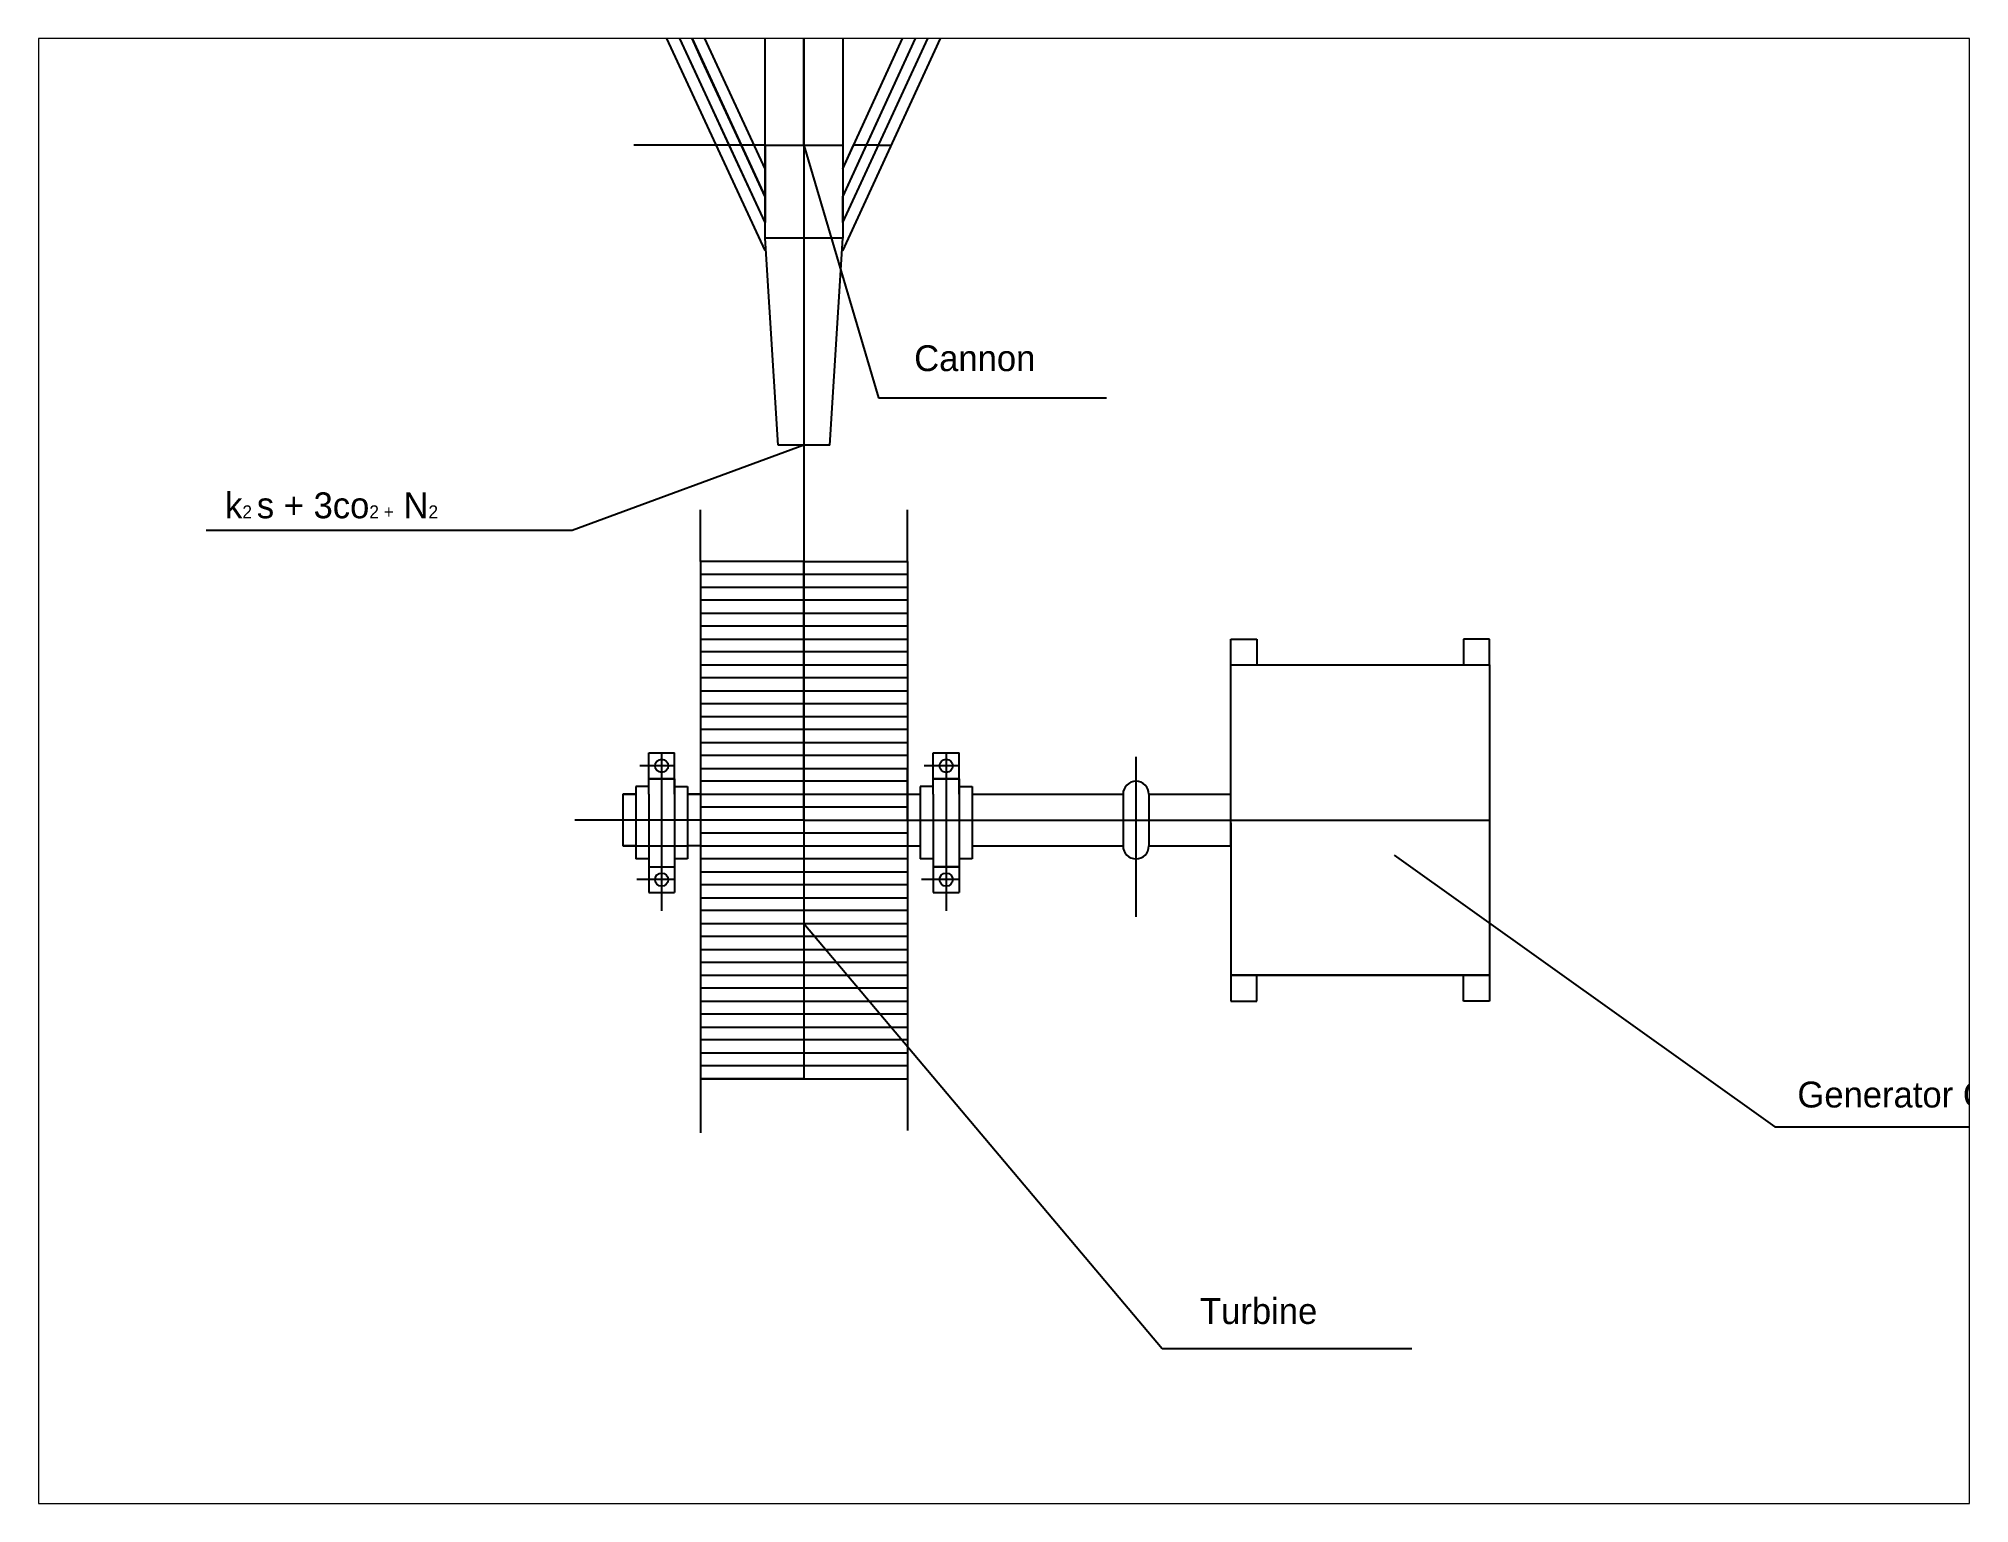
# Paper-space layout 'Presentación2' of a CAD drawing. Header units: millimetres. Extents: x 26 to 231, y 20 to 176.
# The model-space entities are those that its viewports show. They can reach past a viewport. Long polylines and large blocks are cut down to what shows.
import ezdxf

# ---------------------------------------------------------------- set-up
doc = ezdxf.new("R2010")
doc.units = ezdxf.units.MM
doc.layers.get('0').update_dxf_attribs({"true_color": 0xe7f0ff})

msp = doc.modelspace()

# ---------------------------------------------------------------- linework, layer by layer
for p, q in [((-4324.4, 2780.3), (-4324.4, 6436.1)), ((-6348.6, 6196.1), (-4474.6, 2140.3)), ((-4474.6, 2040.3), (-6391, 6174.9)), ((-4474.6, 2248.4), (-5442.1, 4340.3)), ((-4174.6, 2248.9), (-3211.2, 4340.3)), ((-4474.6, 1932.4), (-5566.9, 4289.2)), ((-4474.6, 2040.3), (-5524.9, 4306.4)), ((-4174.6, 2040.3), (-3128.8, 4305.9)), ((-4174.6, 2140.5), (-3177.3, 4305.2)), ((-4174.6, 1932), (-3086.9, 4288.5)), ((-4716.4, 2663.7), (-4913, 3089.2)), ((-4744, 2621.6), (-4943.9, 3052.9)), ((-4374.4, 2880.3), (-4374.4, 2780.3)), ((-4274.4, 2780.3), (-4274.4, 2880.3)), ((-4174.6, 2040.3), (-3784.7, 2885)), ((-4474.6, 1980.3), (-4474.6, 2780.3)), ((-4174.6, 2780.3), (-4474.3, 2780.3)), ((-4324.6, 2340.3), (-4324.6, 2780.3)), ((-4324.6, 2780.3), (-4324.6, 445.6)), ((-4324.4, 2780.3), (-4274.4, 2780.3)), ((-4174.6, 2780.3), (-4174.6, 1980.3)), ((-4082.5, 2340.3), (-3856.1, 2831.7)), ((-4613.6, 2340.3), (-4744, 2621.6)), ((-4567.3, 2340.9), (-4716.4, 2663.7)), ((-4474.6, 2340.3), (-4981.7, 2340.3)), ((-4613.6, 2340.3), (-4663.6, 2340.3)), ((-4474.6, 2040.3), (-4613.6, 2340.3)), ((-4474.6, 2140.3), (-4567.3, 2340.9)), ((-4567.3, 2340.9), (-4517.3, 2340.8)), ((-4474.6, 2340.3), (-4174.6, 2340.3)), ((-4474.6, 2340.3), (-4324.6, 2340.3)), ((-4474.6, 2340.3), (-4474.6, 2190.3)), ((-4474.6, 2340.3), (-4474.6, 2140.3)), ((-4474.6, 2340.3), (-4474.6, 2040.3)), ((-4174.6, 2140.3), (-4082.5, 2340.3)), ((-4174.6, 2248.9), (-4132.5, 2340.3)), ((-4082.5, 2340.3), (-4132.5, 2340.3)), ((-4082.5, 2340.3), (-4132.5, 2340.3)), ((-4036.1, 2340.3), (-4082.5, 2340.3)), ((-4036.1, 2340.3), (-3989.8, 2340.3)), ((-4036.1, 2340.3), (-4026.1, 2340.3)), ((-4036.1, 2340.3), (-3986.1, 2340.3)), ((-4174.6, 2040.3), (-4174.6, 2140.3)), ((-4174.6, 2040.3), (-4174.6, 2090.3)), ((-4174.6, 1980.3), (-4474.6, 1980.3)), ((-4424.6, 1180.3), (-4474.6, 1980.3)), ((-4224.6, 1180.3), (-4174.6, 1980.3)), ((-4224.6, 1180.3), (-4424.6, 1180.3)), ((-4724.6, 730.7), (-4724.6, 930.7)), ((-3924.6, 730.7), (-3924.6, 930.7)), ((-4324.6, 730.7), (-4724.6, 730.7)), ((-4724.6, 730.7), (-4724.6, -1278.6)), ((-3924.6, 680.7), (-4724.6, 680.7)), ((-4324.6, 730.7), (-4324.6, -269.3)), ((-4324.6, -269.3), (-4324.6, 730.7)), ((-4324.6, 730.7), (-3924.6, 730.7)), ((-3924.6, 730.7), (-3924.6, -1269.3)), ((-3924.6, 730.7), (-3924.6, 710.7)), ((-3924.6, 730.7), (-3924.6, 680.7)), ((-4724.6, 630.7), (-3924.6, 630.7)), ((-3924.6, 580.7), (-4724.6, 580.7)), ((-4724.6, 530.7), (-3924.6, 530.7)), ((-3924.6, 480.7), (-4724.6, 480.7)), ((-4724.6, 430.7), (-3924.6, 430.7)), ((-3924.6, 380.7), (-4724.6, 380.7)), ((-2674.6, 330.7), (-2674.6, 430.7)), ((-2674.6, 430.7), (-2574.6, 430.7)), ((-2574.6, 430.7), (-2574.6, 330.7)), ((-1674.6, 430.7), (-1774.6, 430.7)), ((-1774.6, 430.7), (-1774.6, 330.7)), ((-1674.6, 330.7), (-1674.6, 430.7)), ((-4724.6, 330.7), (-3924.6, 330.7)), ((-2674.6, -169.3), (-2674.6, 330.7)), ((-2674.6, -169.3), (-2674.6, 330.7)), ((-2674.6, 330.7), (-1674.6, 330.7)), ((-1674.6, 330.7), (-1674.6, -869.3)), ((-3924.6, 280.7), (-4724.6, 280.7)), ((-4724.6, 230.7), (-3924.6, 230.7)), ((-3924.6, 180.7), (-4724.6, 180.7)), ((-2674.6, -269.3), (-2674.6, 157.7)), ((-4724.6, 130.7), (-3924.6, 130.7)), ((-3924.6, 80.7), (-4724.6, 80.7)), ((-2674.6, -369.3), (-2674.6, 111.3)), ((-4724.6, 30.7), (-3924.6, 30.7)), ((-4824.6, -59.3), (-4959.2, -59.3)), ((-4924.6, -109.3), (-4924.6, -9.3)), ((-4924.6, -9.3), (-4824.6, -9.3)), ((-4874.6, -9.3), (-4874.6, -619.5)), ((-4824.6, -109.3), (-4824.6, -9.3)), ((-3924.6, -19.3), (-4724.6, -19.3)), ((-4724.6, -69.3), (-3924.6, -69.3)), ((-3924.6, -269.3), (-3924.6, -69.3)), ((-3724.6, -59.3), (-3859.2, -59.3)), ((-3824.6, -109.3), (-3824.6, -9.3)), ((-3824.6, -9.3), (-3724.6, -9.3)), ((-3774.6, -9.3), (-3774.6, -619.5)), ((-3724.6, -109.3), (-3724.6, -9.3)), ((-3041.2, -25.3), (-3041.2, -643)), ((-4924.6, -139.3), (-4974.6, -139.3)), ((-4974.6, -139.3), (-4974.6, -419.3)), ((-4924.6, -169.3), (-4924.6, -109.3)), ((-4824.6, -109.3), (-4924.6, -109.3)), ((-4924.6, -109.3), (-4824.6, -109.3)), ((-4824.6, -109.3), (-4824.6, -449.3)), ((-4824.6, -139.3), (-4824.6, -109.3)), ((-4824.6, -139.3), (-4824.6, -109.3)), ((-4824.6, -139.3), (-4824.6, -109.3)), ((-4824.6, -169.3), (-4824.6, -119.3)), ((-4824.6, -139.3), (-4774.6, -139.3)), ((-4774.6, -139.3), (-4774.6, -419.3)), ((-3924.6, -119.3), (-4724.6, -119.3)), ((-3924.6, -269.3), (-3924.6, -119.3)), ((-3824.6, -139.3), (-3874.6, -139.3)), ((-3824.6, -139.3), (-3874.6, -139.3)), ((-3874.6, -139.3), (-3874.6, -419.3)), ((-3824.6, -169.3), (-3824.6, -109.3)), ((-3724.6, -109.3), (-3824.6, -109.3)), ((-3824.6, -109.3), (-3724.6, -109.3)), ((-3724.6, -109.3), (-3724.6, -449.3)), ((-3724.6, -139.3), (-3724.6, -109.3)), ((-3724.6, -139.3), (-3724.6, -109.3)), ((-3724.6, -139.3), (-3724.6, -109.3)), ((-3724.6, -169.3), (-3724.6, -119.3)), ((-3724.6, -169.3), (-3724.6, -139.3)), ((-3724.6, -139.3), (-3674.6, -139.3)), ((-3674.6, -139.3), (-3674.6, -419.3)), ((-4974.6, -169.3), (-5024.6, -169.3)), ((-4974.6, -169.3), (-5024.6, -169.3)), ((-5024.6, -169.3), (-5024.6, -369.3)), ((-5024.6, -169.3), (-4974.6, -169.3)), ((-4924.6, -169.3), (-4924.6, -449.3)), ((-4824.6, -169.3), (-4824.6, -548.8)), ((-4724.6, -169.3), (-4774.6, -169.3)), ((-4724.6, -169.3), (-4774.6, -169.3)), ((-4774.6, -169.3), (-3874.6, -169.3)), ((-3924.6, -219.3), (-4724.6, -219.3)), ((-3924.6, -269.3), (-3924.6, -169.3)), ((-3924.6, -169.3), (-3874.6, -169.3)), ((-3924.6, -169.3), (-3874.6, -169.3)), ((-3924.6, -269.3), (-3924.6, -219.3)), ((-3824.6, -169.3), (-3824.6, -449.3)), ((-3674.6, -169.3), (-3091.2, -169.3)), ((-3674.6, -169.3), (-3091.2, -169.3)), ((-3091.2, -169.3), (-3091.2, -369.3)), ((-2991.2, -169.3), (-2991.2, -369.3)), ((-2991.2, -169.3), (-2674.6, -169.3)), ((-2991.2, -169.3), (-2674.6, -169.3)), ((-4324.6, -269.3), (-5210.4, -269.3)), ((-4324.6, -269.3), (-1674.6, -269.3)), ((-4324.6, -269.3), (-4324.6, -1269.3)), ((-3924.6, -269.3), (-3924.6, -369.3)), ((-2674.6, -279.3), (-2674.6, -869.3)), ((-4974.6, -369.3), (-5024.6, -369.3)), ((-5024.6, -369.3), (-4774.6, -369.3)), ((-4724.6, -369.3), (-4774.6, -369.3)), ((-3924.6, -319.3), (-4724.6, -319.3)), ((-4724.6, -369.3), (-3874.6, -369.3)), ((-3924.6, -369.3), (-3874.6, -369.3)), ((-3724.6, -369.3), (-3724.6, -449.3)), ((-3674.6, -369.3), (-3674.6, -419.3)), ((-3674.6, -369.3), (-3091.2, -369.3)), ((-3674.6, -369.3), (-3091.2, -369.3)), ((-2991.2, -369.3), (-2674.6, -369.3)), ((-2991.2, -369.3), (-2674.6, -369.3)), ((-2674.6, -369.3), (-2674.6, -869.3)), ((-4924.6, -419.3), (-4974.6, -419.3)), ((-4924.6, -419.3), (-4974.6, -419.3)), ((-4774.6, -419.3), (-4824.6, -419.3)), ((-4774.6, -419.3), (-4824.6, -419.3)), ((-3924.6, -419.3), (-4724.6, -419.3)), ((-3824.6, -419.3), (-3874.6, -419.3)), ((-3824.6, -419.3), (-3874.6, -419.3)), ((-3674.6, -419.3), (-3724.6, -419.3)), ((-3724.6, -419.3), (-3724.6, -449.3)), ((-3674.6, -419.3), (-3724.6, -419.3)), ((-4824.6, -499.3), (-4970.2, -499.3)), ((-4924.6, -449.3), (-4824.6, -449.3)), ((-4924.6, -449.3), (-4924.6, -549.3)), ((-4824.6, -449.3), (-4824.6, -549.3)), ((-4824.6, -449.3), (-4824.6, -499.3)), ((-4724.6, -469.3), (-3924.6, -469.3)), ((-3924.6, -519.3), (-4724.6, -519.3)), ((-3724.6, -499.3), (-3870.2, -499.3)), ((-3724.6, -449.3), (-3824.6, -449.3)), ((-3824.6, -449.3), (-3724.6, -449.3)), ((-3824.6, -449.3), (-3824.6, -549.3)), ((-3724.6, -449.3), (-3724.6, -549.3)), ((-3724.6, -449.3), (-3724.6, -499.3)), ((-4924.6, -549.3), (-4824.6, -549.3)), ((-4724.6, -569.3), (-3924.6, -569.3)), ((-3824.6, -549.3), (-3724.6, -549.3)), ((-3924.6, -619.3), (-4724.6, -619.3)), ((-4724.6, -669.3), (-3924.6, -669.3)), ((-3924.6, -719.3), (-4724.6, -719.3)), ((-4724.6, -769.3), (-3924.6, -769.3)), ((-3924.6, -819.3), (-4724.6, -819.3)), ((-4724.6, -869.3), (-3924.6, -869.3)), ((-2674.6, -869.3), (-1674.6, -869.3)), ((-1674.6, -869.3), (-2674.6, -869.3)), ((-2674.6, -869.3), (-2674.6, -969.3)), ((-2574.6, -969.3), (-2574.6, -869.3)), ((-1774.6, -969.3), (-1774.6, -869.3)), ((-1674.6, -869.3), (-1674.6, -969.3)), ((-3924.6, -919.3), (-4724.6, -919.3)), ((-4724.6, -969.3), (-3924.6, -969.3)), ((-2674.6, -969.3), (-2574.6, -969.3)), ((-1674.6, -969.3), (-1774.6, -969.3)), ((-3924.6, -1019.3), (-4724.6, -1019.3)), ((-4724.6, -1069.3), (-3924.6, -1069.3)), ((-3924.6, -1119.3), (-4724.6, -1119.3)), ((-4724.6, -1169.3), (-3924.6, -1169.3)), ((-3924.6, -1219.3), (-4724.6, -1219.3)), ((-4324.6, -1269.3), (-4724.6, -1269.3)), ((-4724.6, -1269.3), (-3924.6, -1269.3)), ((-4724.6, -1278.6), (-4724.6, -1478.6)), ((-4324.6, -1269.3), (-3924.6, -1269.3)), ((-3924.6, -1269.3), (-3924.6, -1469.3))]:
    msp.add_line(p, q)
at = {"color": 1}
for p, q in [((-4324.6, 2340.3), (-4036.5, 1362.8)), ((-4036.5, 1362.8), (-3155.5, 1362.8)), ((-4324.6, 1180.3), (-5220.2, 849.7)), ((-5220.2, 849.7), (-6635.1, 849.7)), ((-2043.6, -404.3), (-572.3, -1455.4)), ((-4324.6, -669.3), (-2940, -2311.8)), ((-572.3, -1455.4), (577.6, -1455.4)), ((-2940, -2311.8), (-1975.2, -2311.8))]:
    msp.add_line(p, q, dxfattribs=at)
for centre, radius in [((-3720.7, 3525.1), 10291.6), ((-4874.6, -59.3), 25.5), ((-3774.6, -59.3), 25.5), ((-4874.6, -499.3), 25.5), ((-3774.6, -499.3), 25.5)]:
    msp.add_circle(centre, radius)
for centre, start, end in [((-3041.2, -169.3), 0, 180), ((-3041.2, -369.3), 180, 0)]:
    msp.add_arc(centre, 50, start, end)

# ---------------------------------------------------------------- texts
at = {"color": 1, "char_height": 100, "attachment_point": 1}
for s, insert, width in [('Cannon', (-3898.4, 1566.4), 3767.322), ('k{\\H0.5x;2 }s + 3co{\\H0.5x;2 +  }N{\\H0.5x;2}', (-6561.8, 997.5), 7508.295), ('Generator C.C', (-484.5, -1280.2), 4365.013), ('Turbine', (-2793.6, -2117.1), 4520.906)]:
    msp.add_mtext(s, dxfattribs=dict(at, insert=insert, width=width))

psp = doc.layouts.new('Presentación2')

# ---------------------------------------------------------------- viewports
at = {"layer": '0', "view_target_point": (210, 148.5)}
psp.add_viewport(center=(128.5, 97.5), size=(205.6, 156), view_center_point=(-3761.21, -227.94), view_height=5662.4567, dxfattribs=at)

doc.saveas('drawing.dxf')
